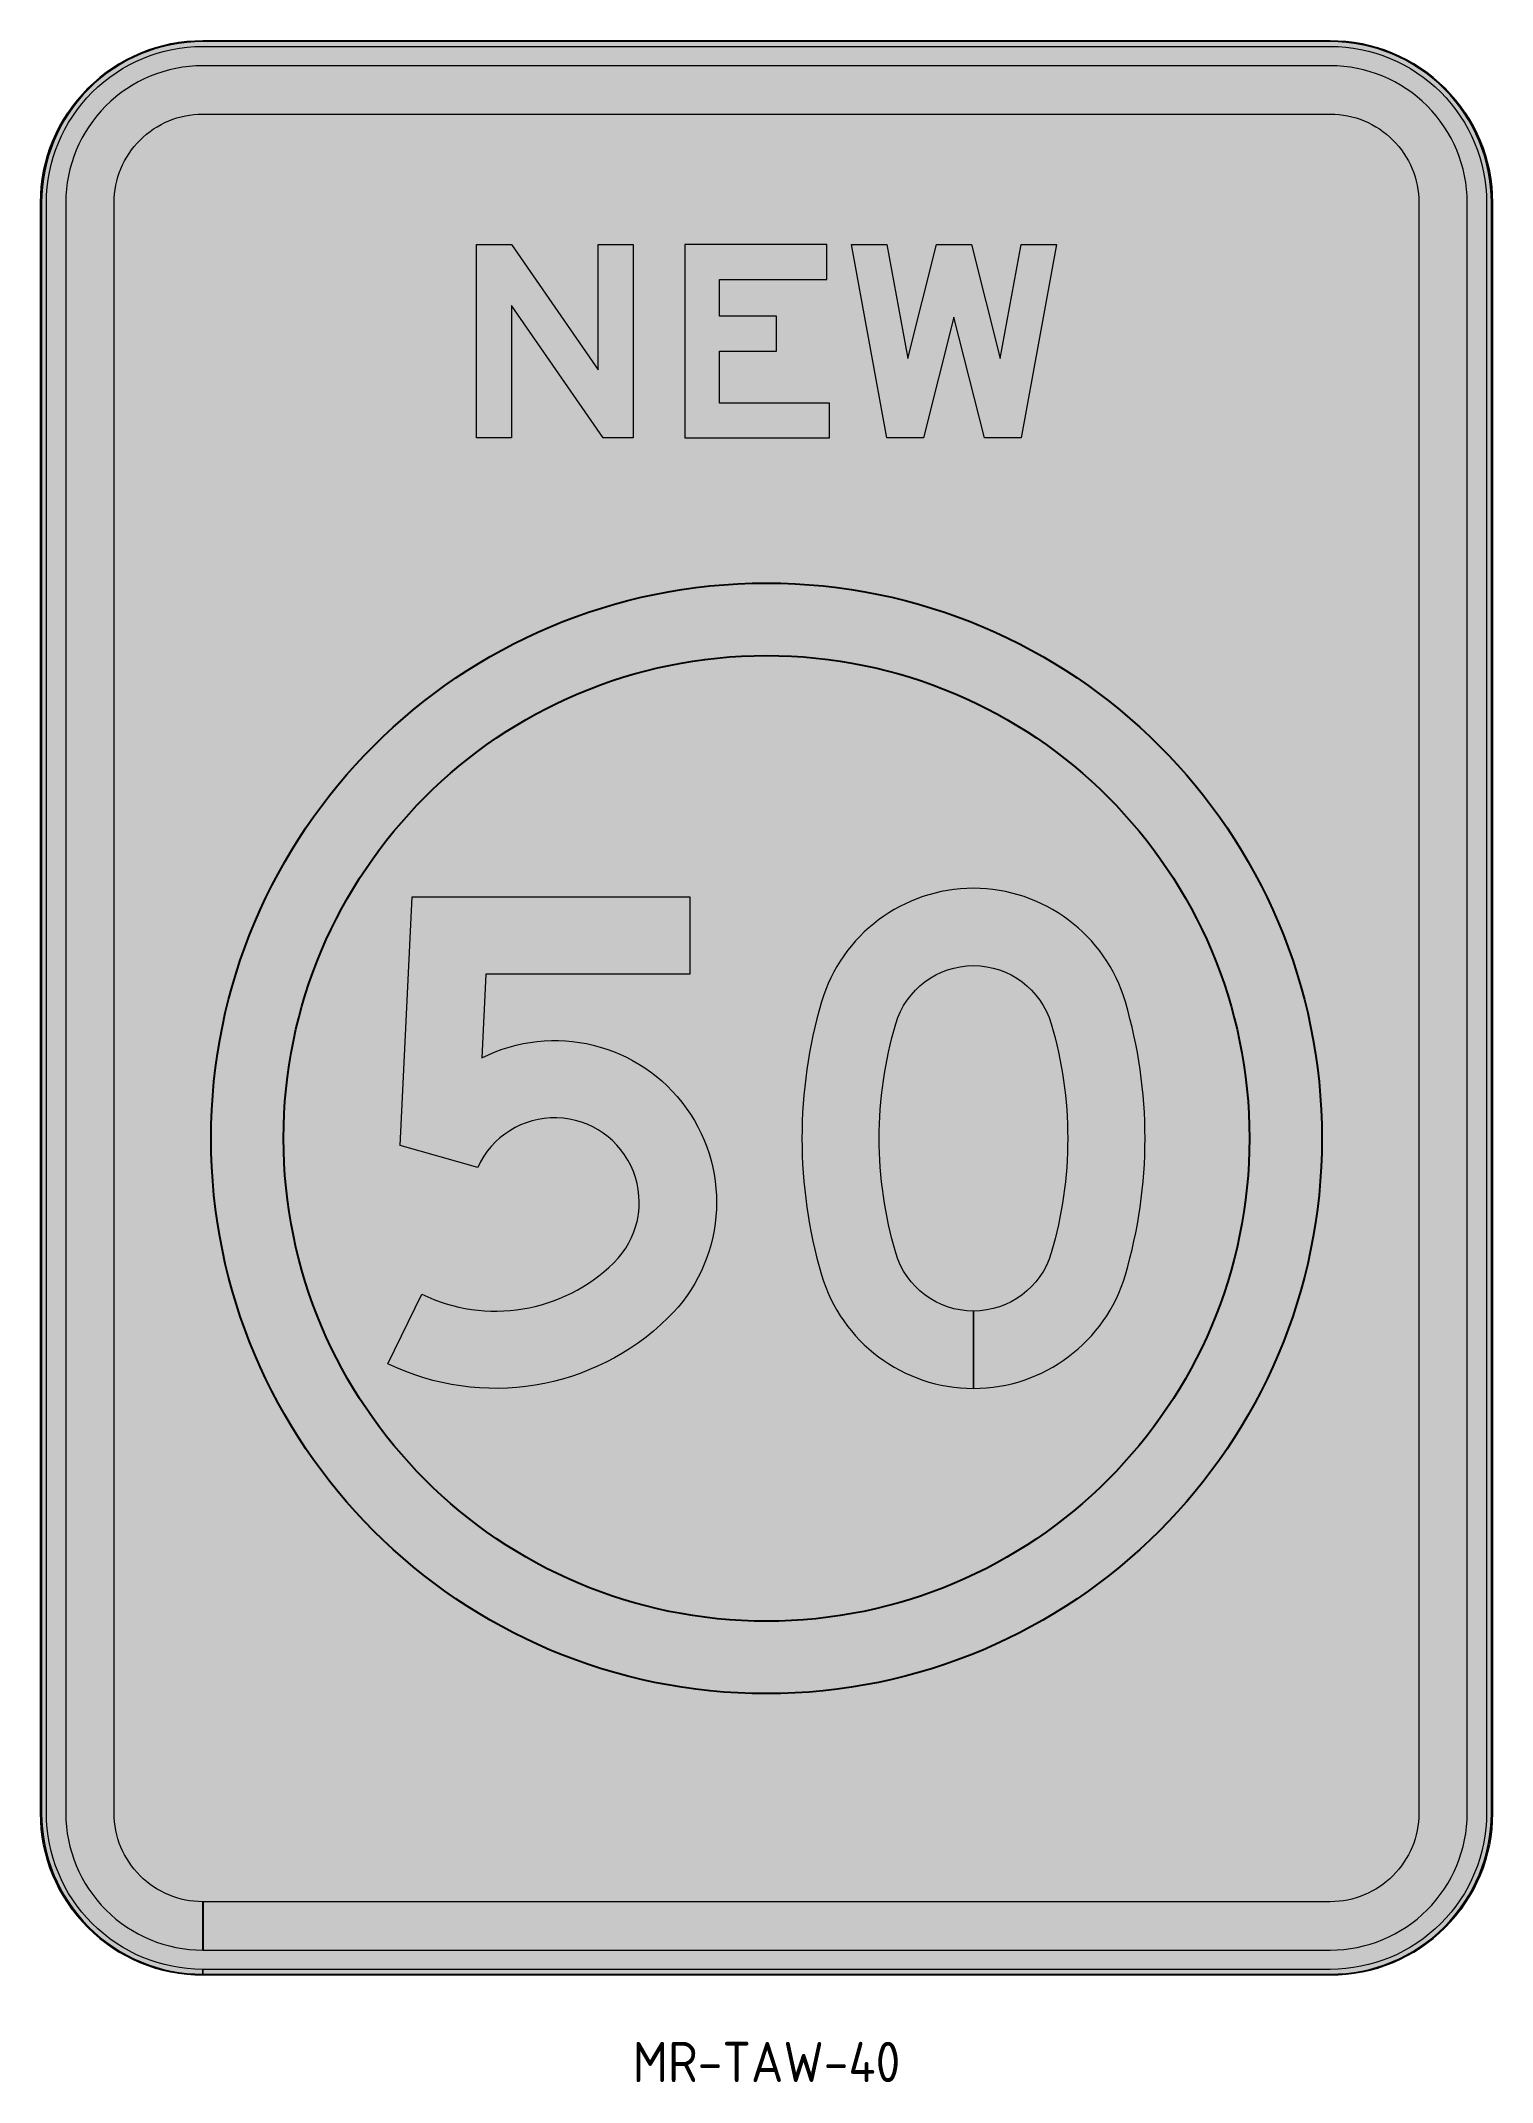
# Model space of a CAD drawing. Header units: millimetres. Extents: x 0 to 90, y -7 to 120.
import ezdxf
from ezdxf.enums import TextEntityAlignment as Align

# ---------------------------------------------------------------- set-up
doc = ezdxf.new("R2010")
doc.units = ezdxf.units.MM
doc.linetypes.add('CENTERX2', pattern=[101.6, 63.5, -12.7, 12.7, -12.7])
doc.layers.add('GSCOLORFILL', color=6, linetype='Continuous', lineweight=0)
for name, color, linetype in [('L18', 4, 'Continuous'), ('L25', 1, 'Continuous'), ('T25', 1, 'Continuous')]:
    doc.layers.add(name, color=color, linetype=linetype)
doc.styles.add('ISO', font='isocp2.shx')

# ---------------------------------------------------------------- blocks, each defined once
blk = doc.blocks.new('*U12')
at = {"layer": 'GSCOLORFILL', "transparency": 33554687}
for color, points in [(40, [(-350, -600), (350, -600, 0.4142136), (450, -500), (450, 500, 0.4142136), (350, 600), (-350, 600, 0.4142136), (-450, 500), (-450, -500, 0.4142136)]), (40, [(-349.97, -600), (350, -600, 0.4142136), (450, -500), (450, 500, 0.4142136), (350, 600), (-350, 600, 0.4142136), (-450, 500), (-450, -500, 0.4142136), (-350, -600), (-350, -597, -0.4142136), (-447, -500), (-447, 500, -0.4142136), (-350, 597), (350, 597, -0.4142136), (447, 500), (447, -500, -0.4142136), (350, -597), (-349.97, -597)]), (28, [(-349.7, -585), (350, -585, 0.4142136), (435, -500), (435, 500, 0.4142136), (350, 585), (-350, 585, 0.4142136), (-435, 500), (-435, -500, 0.4142136), (-350, -585), (-350, -555, -0.4142136), (-405, -500), (-405, 500, -0.4142136), (-350, 555), (350, 555, -0.4142136), (405, 500), (405, -500, -0.4142136), (350, -555), (-349.7, -555)])]:
    blk.add_hatch(color=color, dxfattribs=at).paths.add_polyline_path(points)
at = {"layer": 'GSCOLORFILL', "color": 40, "linetype": 'Continuous', "transparency": 33554687}
for points in [[(-350, -600), (350, -600, 0.4142136), (450, -500), (450, 500, 0.4142136), (350, 600), (-350, 600, 0.4142136), (-450, 500), (-450, -500, 0.4142136), (-350, -600)], [(-349.97, -600), (350, -600, 0.4142136), (450, -500), (450, 500, 0.4142136), (350, 600), (-350, 600, 0.4142136), (-450, 500), (-450, -500, 0.4142136), (-350, -600), (-350, -597, -0.4142136), (-447, -500), (-447, 500, -0.4142136), (-350, 597), (350, 597, -0.4142136), (447, 500), (447, -500, -0.4142136), (350, -597), (-349.97, -597), (-349.97, -600)]]:
    blk.add_lwpolyline(points, format="xyb", close=True, dxfattribs=at).dxf.unprotected_set("ltscale", 0)
at = {"layer": 'GSCOLORFILL', "color": 28, "linetype": 'Continuous', "transparency": 33554687}
blk.add_lwpolyline([(-349.7, -585), (350, -585, 0.4142136), (435, -500), (435, 500, 0.4142136), (350, 585), (-350, 585, 0.4142136), (-435, 500), (-435, -500, 0.4142136), (-350, -585), (-350, -555, -0.4142136), (-405, -500), (-405, 500, -0.4142136), (-350, 555), (350, 555, -0.4142136), (405, 500), (405, -500, -0.4142136), (350, -555), (-349.7, -555), (-349.7, -585)], format="xyb", close=True, dxfattribs=at).dxf.unprotected_set("ltscale", 0)
blk = doc.blocks.new('*U4')
at = {"layer": 'GSCOLORFILL', "linetype": 'Continuous'}
blk.add_hatch(color=0, dxfattribs=at).paths.add_polyline_path([(162, 200), (126, 200), (126, 70.4), (36.1, 200), (0, 200), (0, 0), (36, 0), (36, 137), (131, 0), (162, 0)])
at = {"layer": 'GSCOLORFILL', "color": 0}
blk.add_lwpolyline([(162, 200), (162, 0), (131, 0), (36, 137), (36, 0), (0, 0), (0, 200), (36.1, 200), (126, 70.4), (126, 200)], close=True, dxfattribs=at)
blk = doc.blocks.new('*U5')
at = {"layer": 'GSCOLORFILL', "linetype": 'Continuous'}
blk.add_hatch(color=0, dxfattribs=at).paths.add_polyline_path([(147, 164), (147, 200), (0, 200), (0, 0), (150, 0), (150, 36), (36, 36), (36, 89.8), (95, 89.8), (95, 125.8), (36, 125.8), (36, 164)])
at = {"layer": 'GSCOLORFILL', "color": 0}
blk.add_lwpolyline([(150, 36), (36, 36), (36, 89.8), (95, 89.8), (95, 125.8), (36, 125.8), (36, 164), (147, 164), (147, 200), (0, 200), (0, 0), (150, 0)], close=True, dxfattribs=at)
blk = doc.blocks.new('*U6')
at = {"layer": 'GSCOLORFILL', "linetype": 'Continuous'}
blk.add_hatch(color=0, dxfattribs=at).paths.add_polyline_path([(58.1, 82.2), (36.6, 200), (0, 200), (36.5, 0), (74.5, 0), (106, 125), (137.5, 0), (175.5, 0), (212, 200), (175.4, 200), (153.9, 82.2), (124.2, 200), (87.8, 200)])
at = {"layer": 'GSCOLORFILL', "color": 0}
blk.add_lwpolyline([(106, 125), (74.5, 0), (36.5, 0), (0, 200), (36.6, 200), (58.1, 82.2), (87.8, 200), (124.2, 200), (153.9, 82.2), (175.4, 200), (212, 200), (175.5, 0), (137.5, 0)], close=True, dxfattribs=at)
blk = doc.blocks.new('*U3')
at = {"layer": 'GSCOLORFILL', "color": 28}
for name, p, xscale, yscale, zscale in [('*U4', (0, 0), 0.6, 0.6, 0.6), ('*U5', (129.2, 0), 0.5999999999999995, 0.5999999999999995, 0.5999999999999995), ('*U6', (232.8, 0), 0.5999999999999999, 0.5999999999999999, 0.5999999999999999)]:
    blk.add_blockref(name, p, dxfattribs=dict(at, xscale=xscale, yscale=yscale, zscale=zscale))
blk = doc.blocks.new('*U2')
at = {"layer": 'GSCOLORFILL'}
blk.add_blockref('*U3', (-180, 0), dxfattribs=at)
blk = doc.blocks.new('Annulus_R690')
at = {"layer": 'L25'}
h = blk.add_hatch(color=256, dxfattribs=at)
edge = h.paths.add_edge_path(flags=16)
edge.add_arc((0, 0), 299.8, 0, 360)
edge = h.paths.add_edge_path()
edge.add_arc((0, 0), 344.8, 0, 360)
for radius in [344.8, 299.8]:
    blk.add_circle((0, 0), radius, dxfattribs=at)
blk = doc.blocks.new('*U10')
at = {"layer": 'GSCOLORFILL', "linetype": 'Continuous'}
blk.add_hatch(color=0, dxfattribs=at).paths.add_polyline_path([(125, 168), (125, 200), (10, 200), (5, 97), (37.14, 88, -1.203548), (93.49, 48.5, -0.316666), (13.96, 35.51), (0, 6.72, 0.316666), (115.89, 25.64, 0.856923), (38.8, 133.31), (40.48, 168)])
at = {"layer": 'GSCOLORFILL', "color": 0}
blk.add_lwpolyline([(13.96, 35.51, 0.316666), (93.49, 48.5, 1.203548), (37.14, 88), (5, 97), (10, 200), (125, 200), (125, 168), (40.48, 168), (38.8, 133.31, -0.856923), (115.89, 25.64, -0.316666), (0, 6.72)], format="xyb", close=True, dxfattribs=at)
blk = doc.blocks.new('*U11')
at = {"layer": 'GSCOLORFILL', "linetype": 'Continuous'}
blk.add_hatch(color=0, dxfattribs=at).paths.add_polyline_path([(103.16, 147.44, -0.144124), (103.16, 52.56, -0.332561), (71.01, 28.5), (71.01, -3.5, 0.332601), (133.86, 43.52, 0.144124), (133.86, 156.48, 0.748062), (8.14, 156.48, 0.144124), (8.14, 43.52, 0.332644), (71, -3.5), (71, 28.5, -0.332644), (38.84, 52.56, -0.144124), (38.84, 147.44, -0.748062)])
at = {"layer": 'GSCOLORFILL', "color": 0}
blk.add_lwpolyline([(71, 28.5, -0.332644), (38.84, 52.56, -0.144124), (38.84, 147.44, -0.748062), (103.16, 147.44, -0.144124), (103.16, 52.56, -0.332561), (71.01, 28.5), (71.01, -3.5, 0.332601), (133.86, 43.52, 0.144124), (133.86, 156.48, 0.748062), (8.14, 156.48, 0.144124), (8.14, 43.52, 0.332644), (71, -3.5)], format="xyb", close=True, dxfattribs=at)
blk = doc.blocks.new('*U9')
at = {"layer": 'L25', "color": 28}
for name, p, xscale, yscale, zscale in [('*U11', (257, 0), 1.500000000000005, 1.500000000000005, 1.500000000000005), ('*U10', (0, 0), 1.5, 1.5, 1.5)]:
    blk.add_blockref(name, p, dxfattribs=dict(at, xscale=xscale, yscale=yscale, zscale=zscale))
blk = doc.blocks.new('*U8')
at = {"layer": 'L25'}
blk.add_blockref('*U9', (-235, 0), dxfattribs=at)

msp = doc.modelspace()

# ---------------------------------------------------------------- linework, layer by layer
at = {"layer": 'L18'}
msp.add_lwpolyline([(10.05, 120.1), (80.05, 120.1, -0.414214), (90.1, 110.05), (90.1, 10.05, -0.414214), (80.05, 0), (10.05, 0, -0.414214), (0, 10.05), (0, 110.05, -0.414214)], format="xyb", close=True, dxfattribs=at)

# ---------------------------------------------------------------- block references
at = {"xscale": 0.1, "yscale": 0.1, "zscale": 0.1}
msp.add_blockref('*U12', (45.05, 60.05), dxfattribs=at)
at = {"layer": 'GSCOLORFILL', "xscale": 0.1, "yscale": 0.1, "zscale": 0.1}
msp.add_blockref('*U2', (45.05, 95.45), dxfattribs=at)
at = {"layer": 'L25', "xscale": 0.1, "yscale": 0.1, "zscale": 0.1}
for name, p in [('Annulus_R690', (45.05, 51.95)), ('*U8', (45.05, 36.95))]:
    msp.add_blockref(name, p, dxfattribs=at)

# ---------------------------------------------------------------- texts
at = {"layer": 'T25', "linetype": 'CENTERX2', "style": 'ISO'}
msp.add_text('MR-TAW-40', height=2.5, dxfattribs=at).set_placement((45.05, -5.4), align=Align.MIDDLE_CENTER)

doc.saveas('drawing.dxf')
